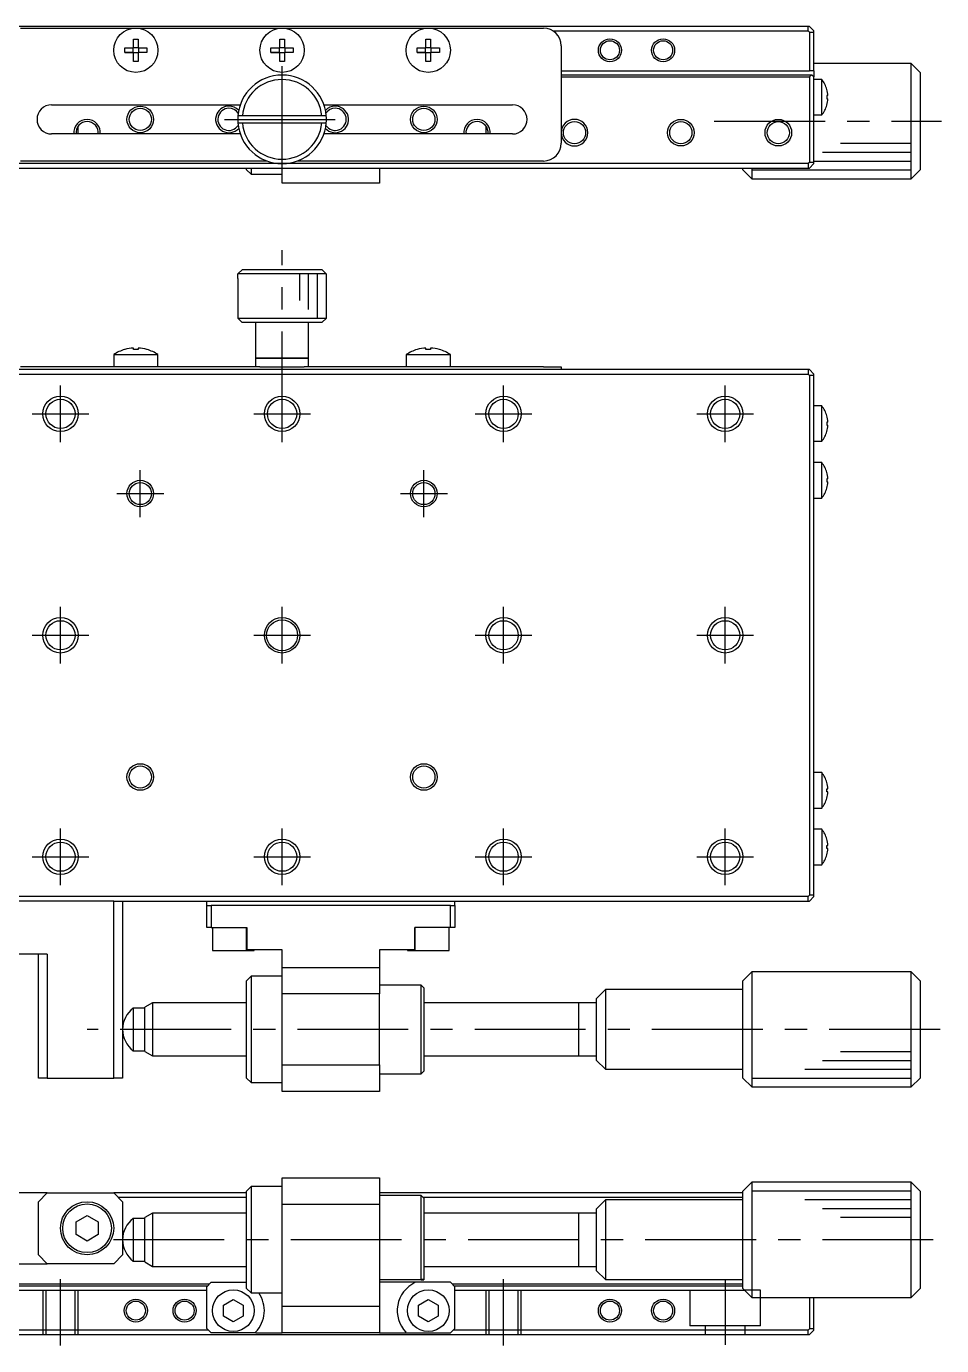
# Model space of a CAD drawing. Extents: x 18 to 357, y 13 to 169.
# Drawn here: x 85.9 to 189.2, y 19.9 to 168.8 of the extents above; entities that cross this region are included whole.
import ezdxf

# ---------------------------------------------------------------- set-up
doc = ezdxf.new("R2010")
doc.units = 0
doc.header["$LTSCALE"] = 10
doc.linetypes.add('CENTER', pattern=[2, 1.25, -0.25, 0.25, -0.25])
doc.linetypes.add('DASHED', pattern=[3.5, 2, -1.5])
doc.layers.get('0').update_dxf_attribs({"linetype": 'CONTINUOUS'})
doc.layers.add('CENTER', color=1, linetype='CENTER')

msp = doc.modelspace()

# ---------------------------------------------------------------- linework, layer by layer
at = {"color": 7, "linetype": 'CONTINUOUS'}
for p, q in [((174.144929, 168.85), (55.444929, 168.85)), ((85.294929, 168.65), (98.294929, 168.65)), ((98.294929, 168.65), (114.794929, 168.65)), ((114.794929, 168.65), (131.294929, 168.65)), ((131.294929, 168.65), (144.294929, 168.65)), ((145.348495, 168.35), (174.144929, 168.35)), ((174.144929, 168.35), (174.144929, 168.85)), ((174.294929, 168.85), (174.144929, 168.85)), ((174.144929, 168.35), (174.294929, 168.2)), ((174.794929, 168.35), (174.294929, 168.85)), ((174.794929, 168.2), (174.794929, 168.35)), ((98.034929, 167.40859), (98.554929, 167.40859)), ((98.034929, 166.41), (98.034929, 167.40859)), ((98.554929, 167.40859), (98.554929, 166.41)), ((114.534929, 167.40859), (115.054929, 167.40859)), ((114.534929, 166.41), (114.534929, 167.40859)), ((115.054929, 167.40859), (115.054929, 166.41)), ((131.034929, 167.40859), (131.554929, 167.40859)), ((131.034929, 166.41), (131.034929, 167.40859)), ((131.554929, 167.40859), (131.554929, 166.41)), ((174.294929, 168.2), (174.294929, 163.85)), ((174.294929, 168.2), (174.794929, 168.2)), ((174.794929, 163.85), (174.794929, 168.2)), ((97.03634, 165.89), (97.03634, 166.41)), ((97.03634, 166.41), (98.034929, 166.41)), ((98.034929, 165.89), (97.03634, 165.89)), ((97.03634, 165.89), (97.993555, 165.89)), ((97.993555, 165.89), (97.993555, 166.41)), ((98.034929, 165.89), (97.993555, 165.89)), ((98.034929, 166.451375), (98.554929, 166.451375)), ((98.034929, 164.89141), (98.034929, 165.89)), ((98.554929, 165.848625), (98.034929, 165.848625)), ((98.554929, 166.41), (99.553519, 166.41)), ((98.554929, 165.89), (98.554929, 164.89141)), ((99.553519, 165.89), (98.554929, 165.89)), ((98.596304, 165.89), (98.554929, 165.89)), ((98.596304, 166.41), (98.596304, 165.89)), ((99.553519, 165.89), (98.596304, 165.89)), ((99.553519, 166.41), (99.553519, 165.89)), ((113.53634, 165.89), (113.53634, 166.41)), ((113.53634, 166.41), (114.534929, 166.41)), ((114.534929, 165.89), (113.53634, 165.89)), ((113.53634, 165.89), (114.493555, 165.89)), ((114.493555, 165.89), (114.493555, 166.41)), ((114.534929, 165.89), (114.493555, 165.89)), ((114.534929, 166.451375), (115.054929, 166.451375)), ((114.534929, 164.89141), (114.534929, 165.89)), ((115.054929, 165.848625), (114.534929, 165.848625)), ((115.054929, 166.41), (116.053519, 166.41)), ((115.054929, 165.89), (115.054929, 164.89141)), ((116.053519, 165.89), (115.054929, 165.89)), ((115.096304, 165.89), (115.054929, 165.89)), ((115.096304, 166.41), (115.096304, 165.89)), ((116.053519, 165.89), (115.096304, 165.89)), ((116.053519, 166.41), (116.053519, 165.89)), ((130.03634, 165.89), (130.03634, 166.41)), ((130.03634, 166.41), (131.034929, 166.41)), ((131.034929, 165.89), (130.03634, 165.89)), ((130.03634, 165.89), (130.993555, 165.89)), ((130.993555, 165.89), (130.993555, 166.41)), ((131.034929, 165.89), (130.993555, 165.89)), ((131.034929, 166.451375), (131.554929, 166.451375)), ((131.034929, 164.89141), (131.034929, 165.89)), ((131.554929, 165.848625), (131.034929, 165.848625)), ((131.554929, 166.41), (132.553519, 166.41)), ((131.554929, 165.89), (131.554929, 164.89141)), ((132.553519, 165.89), (131.554929, 165.89)), ((131.596304, 165.89), (131.554929, 165.89)), ((131.596304, 166.41), (131.596304, 165.89)), ((132.553519, 165.89), (131.596304, 165.89)), ((132.553519, 166.41), (132.553519, 165.89)), ((146.294929, 166.65), (146.294929, 155.65)), ((98.554929, 164.89141), (98.034929, 164.89141)), ((115.054929, 164.89141), (114.534929, 164.89141)), ((131.554929, 164.89141), (131.034929, 164.89141)), ((146.294929, 163.85), (174.294929, 163.85)), ((174.794929, 163.85), (174.294929, 163.85)), ((185.794929, 164.65), (174.794929, 164.65)), ((174.794929, 163.85), (174.794929, 163.15)), ((185.794929, 151.65), (185.794929, 164.65)), ((186.794929, 163.65), (185.794929, 164.65)), ((174.494929, 163.35), (146.294929, 163.35)), ((146.294929, 163.15), (174.294929, 163.15)), ((174.494929, 163.35), (174.294929, 163.15)), ((174.294929, 163.15), (174.294929, 153.5)), ((174.594929, 163.35), (174.494929, 163.35)), ((174.794929, 163.15), (174.594929, 163.35)), ((174.794929, 161.65), (174.794929, 163.15)), ((175.692929, 162.85), (174.794929, 162.85)), ((175.692929, 158.85), (175.692929, 162.85)), ((186.794929, 163.65), (186.794929, 152.65)), ((174.794929, 160.05), (174.794929, 161.65)), ((176.269074, 161.738616), (176.264451, 161.736361)), ((176.384788, 161.03), (176.264451, 161.03)), ((176.264451, 161.03), (176.264451, 160.67)), ((88.794929, 160), (110.075025, 160)), ((119.514834, 160), (140.794929, 160)), ((174.794929, 153.5), (174.794929, 160.05)), ((176.264451, 160.67), (176.384788, 160.67)), ((176.264451, 159.963639), (176.269074, 159.961384)), ((110.312742, 158.75), (109.810955, 158.75)), ((109.810955, 157.95), (110.312742, 157.95)), ((109.810955, 157.95), (119.778904, 157.95)), ((119.277116, 158.75), (110.312742, 158.75)), ((110.312742, 157.95), (119.277116, 157.95)), ((119.778904, 158.75), (119.277116, 158.75)), ((119.277116, 157.95), (119.778904, 157.95)), ((174.794929, 158.85), (175.692929, 158.85)), ((110.075025, 156.7), (88.794929, 156.7)), ((140.794929, 156.7), (119.514834, 156.7)), ((113.089057, 153.65), (85.294929, 153.65)), ((144.294929, 153.65), (116.500802, 153.65)), ((174.294929, 153.5), (174.144929, 153.35)), ((174.794929, 153.5), (174.294929, 153.5)), ((174.794929, 153.35), (174.794929, 153.5)), ((114.794929, 153.35), (55.444929, 153.35)), ((55.444929, 152.85), (174.144929, 152.85)), ((110.794929, 152.65), (110.794929, 152.85)), ((110.794929, 152.65), (111.294929, 152.15)), ((111.294929, 152.85), (111.294929, 152.15)), ((111.294929, 152.15), (114.794929, 152.15)), ((174.144929, 153.35), (114.794929, 153.35)), ((114.794929, 151.15), (114.794929, 152.85)), ((125.794929, 152.85), (125.794929, 151.15)), ((166.794929, 152.65), (166.794929, 152.85)), ((166.794929, 152.65), (167.794929, 151.65)), ((167.794929, 152.85), (167.794929, 151.65)), ((174.144929, 153.35), (174.144929, 152.85)), ((174.144929, 152.85), (174.294929, 152.85)), ((174.794929, 153.35), (174.294929, 152.85)), ((185.794929, 151.65), (186.794929, 152.65)), ((125.794929, 151.15), (114.794929, 151.15)), ((167.794929, 151.65), (185.794929, 151.65)), ((109.794929, 140.4), (109.810955, 140.4)), ((109.794929, 140.4), (109.810955, 140.4)), ((109.794929, 140.4), (109.794929, 135.9)), ((109.810955, 140.9), (110.312742, 141.4)), ((119.778904, 140.9), (109.810955, 140.9)), ((109.810955, 140.4), (109.810955, 140.9)), ((110.312742, 141.4), (119.277116, 141.4)), ((110.312742, 141.4), (119.277116, 141.4)), ((119.277116, 141.4), (119.778904, 140.9)), ((119.778904, 140.9), (119.778904, 140.4)), ((119.778904, 140.4), (119.794929, 140.4)), ((119.778904, 140.4), (119.794929, 140.4)), ((119.794929, 135.9), (119.794929, 140.4)), ((109.794929, 135.9), (119.794929, 135.9)), ((109.794929, 135.9), (110.294929, 135.4)), ((119.294929, 135.4), (119.794929, 135.9)), ((119.294929, 135.4), (110.294929, 135.4)), ((111.794929, 135.4), (111.794929, 131.4)), ((117.794929, 131.4), (117.794929, 135.4)), ((95.794929, 131.791657), (100.794929, 131.791657)), ((95.794929, 131.791657), (95.794929, 130.4)), ((97.03634, 132.362581), (97.032997, 132.369436)), ((97.03634, 132.362581), (97.032997, 132.369436)), ((98.034929, 132.362581), (98.034929, 132.534953)), ((98.554929, 132.362581), (98.034929, 132.362581)), ((98.554929, 132.534953), (98.554929, 132.362581)), ((99.556862, 132.369436), (99.553519, 132.362581)), ((99.556862, 132.369436), (99.553519, 132.362581)), ((100.794929, 130.4), (100.794929, 131.791657)), ((111.794929, 131.4), (117.794929, 131.4)), ((117.794929, 131.4), (111.794929, 131.4)), ((111.794929, 131.4), (111.794929, 130.4)), ((117.794929, 130.4), (117.794929, 131.4)), ((128.794929, 131.791657), (133.794929, 131.791657)), ((128.794929, 131.791657), (128.794929, 130.4)), ((130.03634, 132.362581), (130.032997, 132.369436)), ((130.03634, 132.362581), (130.032997, 132.369436)), ((131.034929, 132.362581), (131.034929, 132.534953)), ((131.554929, 132.362581), (131.034929, 132.362581)), ((131.554929, 132.534953), (131.554929, 132.362581)), ((132.556862, 132.369436), (132.553519, 132.362581)), ((132.556862, 132.369436), (132.553519, 132.362581)), ((133.794929, 130.4), (133.794929, 131.791657)), ((174.144929, 130.1), (55.444929, 130.1)), ((55.444929, 129.6), (174.144929, 129.6)), ((95.794929, 130.4), (85.294929, 130.4)), ((112.294929, 130.4), (95.794929, 130.4)), ((112.294929, 130.4), (117.294929, 130.4)), ((133.794929, 130.4), (117.294929, 130.4)), ((144.294929, 130.4), (133.794929, 130.4)), ((144.294929, 130.4), (146.294929, 130.4)), ((146.294929, 130.4), (146.294929, 130.1)), ((174.144929, 130.1), (174.144929, 129.6)), ((174.294929, 130.1), (174.144929, 130.1)), ((174.144929, 129.6), (174.294929, 129.45)), ((174.794929, 129.6), (174.294929, 130.1)), ((174.794929, 129.45), (174.794929, 129.6)), ((174.294929, 129.45), (174.294929, 70.75)), ((174.794929, 129.45), (174.294929, 129.45)), ((174.794929, 124.8), (174.794929, 129.45)), ((175.692929, 126), (174.794929, 126)), ((175.692929, 122), (175.692929, 126)), ((174.794929, 123.2), (174.794929, 124.8)), ((176.269074, 124.888616), (176.264451, 124.886361)), ((176.269074, 124.888616), (176.264451, 124.886361)), ((176.384788, 124.18), (176.264451, 124.18)), ((176.264451, 124.18), (176.264451, 123.82)), ((176.264451, 123.82), (176.384788, 123.82)), ((174.794929, 118.4), (174.794929, 123.2)), ((176.264451, 123.113639), (176.269074, 123.111384)), ((176.264451, 123.113639), (176.269074, 123.111384)), ((174.794929, 122), (175.692929, 122)), ((175.692929, 119.6), (174.794929, 119.6)), ((175.692929, 115.6), (175.692929, 119.6)), ((174.794929, 116.8), (174.794929, 118.4)), ((176.269074, 118.488616), (176.264451, 118.486361)), ((176.269074, 118.488616), (176.264451, 118.486361)), ((176.384788, 117.78), (176.264451, 117.78)), ((176.264451, 117.78), (176.264451, 117.42)), ((174.794929, 83.4), (174.794929, 116.8)), ((176.264451, 117.42), (176.384788, 117.42)), ((176.264451, 116.713639), (176.269074, 116.711384)), ((176.264451, 116.713639), (176.269074, 116.711384)), ((174.794929, 115.6), (175.692929, 115.6)), ((175.692929, 84.6), (174.794929, 84.6)), ((175.692929, 84.6), (175.692929, 80.6)), ((176.264451, 83.486361), (176.269074, 83.488616)), ((176.264451, 83.486361), (176.269074, 83.488616)), ((174.794929, 81.8), (174.794929, 83.4)), ((176.264451, 82.42), (176.264451, 82.78)), ((176.264451, 82.78), (176.384788, 82.78)), ((176.384788, 82.42), (176.264451, 82.42)), ((174.794929, 77), (174.794929, 81.8)), ((174.794929, 80.6), (175.692929, 80.6)), ((176.269074, 81.711384), (176.264451, 81.713639)), ((176.269074, 81.711384), (176.264451, 81.713639)), ((175.692929, 78.2), (174.794929, 78.2)), ((175.692929, 78.2), (175.692929, 74.2)), ((174.794929, 75.4), (174.794929, 77)), ((176.264451, 77.086361), (176.269074, 77.088616)), ((176.264451, 77.086361), (176.269074, 77.088616)), ((176.264451, 76.02), (176.264451, 76.38)), ((176.264451, 76.38), (176.384788, 76.38)), ((176.384788, 76.02), (176.264451, 76.02)), ((174.794929, 70.75), (174.794929, 75.4)), ((176.269074, 75.311384), (176.264451, 75.313639)), ((176.269074, 75.311384), (176.264451, 75.313639)), ((174.794929, 74.2), (175.692929, 74.2)), ((174.144929, 70.6), (55.444929, 70.6)), ((95.794929, 70.1), (78.794929, 70.1)), ((95.794929, 50.1), (95.794929, 70.1)), ((95.794929, 70.1), (96.294929, 70.1)), ((96.294929, 70.1), (174.144929, 70.1)), ((96.794929, 70.1), (96.794929, 50.1)), ((106.294929, 69.6), (106.294929, 70.1)), ((134.294931, 69.6), (134.294931, 70.1)), ((174.294929, 70.75), (174.144929, 70.6)), ((174.144929, 70.1), (174.144929, 70.6)), ((174.144929, 70.1), (174.294929, 70.1)), ((174.794929, 70.75), (174.294929, 70.75)), ((174.294929, 70.1), (174.794929, 70.6)), ((174.794929, 70.6), (174.794929, 70.75)), ((106.294929, 67.1), (106.294929, 69.6)), ((106.294929, 69.6), (106.794929, 69.6)), ((106.794929, 69.6), (106.794929, 67.1)), ((133.794929, 69.6), (106.794929, 69.6)), ((133.794929, 67.1), (133.794929, 69.6)), ((133.794929, 69.6), (134.294931, 69.6)), ((134.294931, 69.6), (134.294929, 67.1)), ((106.794929, 67.1), (106.294929, 67.1)), ((106.794929, 67.1), (110.809376, 67.1)), ((106.944929, 67.1), (106.944929, 64.5)), ((110.800275, 64.6), (110.800275, 67.1)), ((110.809376, 67.1), (110.809376, 64.6)), ((129.780483, 64.6), (129.780483, 67.1)), ((133.794929, 67.1), (129.780483, 67.1)), ((129.789584, 67.1), (129.789584, 64.6)), ((133.644929, 64.5), (133.644929, 67.1)), ((134.294929, 67.1), (133.794929, 67.1)), ((88.294929, 64.1), (78.794929, 64.1)), ((87.294929, 50.1), (87.294929, 64.1)), ((88.294929, 64.1), (88.294929, 50.1)), ((106.944929, 64.5), (111.644929, 64.5)), ((110.809376, 64.6), (110.800275, 64.6)), ((114.794929, 64.6), (110.809376, 64.6)), ((111.644929, 64.5), (111.644929, 64.6)), ((114.794929, 62.6), (114.794929, 64.6)), ((129.780483, 64.6), (125.794929, 64.6)), ((125.794929, 64.6), (125.794929, 62.6)), ((128.944929, 64.6), (128.944929, 64.5)), ((128.944929, 64.5), (133.644929, 64.5)), ((129.789584, 64.6), (129.780483, 64.6)), ((114.794929, 62.6), (125.794929, 62.6)), ((114.794929, 59.6), (114.794929, 62.6)), ((125.794929, 62.6), (125.794929, 59.6)), ((111.294929, 61.6), (110.794929, 61.1)), ((110.794929, 50.1), (110.794929, 61.1)), ((111.294929, 61.6), (111.294929, 49.6)), ((114.794929, 61.6), (111.294929, 61.6)), ((167.794929, 62.1), (166.794929, 61.1)), ((166.794929, 50.1), (166.794929, 61.1)), ((167.794929, 62.1), (167.794929, 49.1)), ((185.794929, 62.1), (167.794929, 62.1)), ((185.794929, 49.1), (185.794929, 62.1)), ((186.794929, 61.1), (185.794929, 62.1)), ((186.794929, 61.1), (186.794929, 50.1)), ((186.794929, 61.1), (186.794929, 55.6)), ((125.794929, 59.6), (114.794929, 59.6)), ((114.794929, 51.6), (114.794929, 59.6)), ((130.494929, 60.6), (125.794929, 60.6)), ((125.794929, 51.6), (125.794929, 59.6)), ((130.494929, 50.6), (130.494929, 60.6)), ((130.794929, 60.3), (130.494929, 60.6)), ((130.794929, 60.3), (130.794929, 50.9)), ((130.794929, 60.3), (130.794929, 58.6)), ((151.294929, 60.1), (150.294929, 59.1)), ((151.294929, 60.1), (151.294929, 51.1)), ((166.794929, 60.1), (151.294929, 60.1)), ((100.160955, 58.6), (99.294929, 58.1)), ((99.294929, 53.1), (99.294929, 58.1)), ((100.160955, 58.6), (100.160955, 52.6)), ((110.794929, 58.6), (100.160955, 58.6)), ((148.294929, 58.6), (130.794929, 58.6)), ((148.294929, 58.6), (148.289929, 58.6)), ((148.294929, 52.599995), (148.294929, 58.600005)), ((150.294929, 58.6), (148.294929, 58.6)), ((148.299929, 58.6), (148.294929, 58.6)), ((150.294929, 52.1), (150.294929, 59.1)), ((97.994929, 58), (97.994929, 55.6)), ((99.294929, 58), (97.994929, 58)), ((97.994929, 55.6), (97.994929, 53.2)), ((186.794929, 55.6), (186.794929, 50.1)), ((97.994929, 53.2), (99.294929, 53.2)), ((99.294929, 53.1), (100.160955, 52.6)), ((100.160955, 52.6), (110.794929, 52.6)), ((130.794929, 52.6), (130.794929, 50.9)), ((130.794929, 52.6), (148.294929, 52.6)), ((148.289929, 52.6), (148.294929, 52.6)), ((148.294929, 52.6), (150.294929, 52.6)), ((148.294929, 52.6), (148.299929, 52.6)), ((114.794929, 51.6), (125.794929, 51.6)), ((114.794929, 48.6), (114.794929, 51.6)), ((125.794929, 51.6), (125.794929, 48.6)), ((130.494929, 50.6), (130.794929, 50.9)), ((150.294929, 52.1), (151.294929, 51.1)), ((151.294929, 51.1), (166.794929, 51.1)), ((88.294929, 50.1), (87.294929, 50.1)), ((88.294929, 50.1), (95.794929, 50.1)), ((96.794929, 50.1), (95.794929, 50.1)), ((110.794929, 50.1), (111.294929, 49.6)), ((111.294929, 49.6), (114.794929, 49.6)), ((125.794929, 50.6), (130.494929, 50.6)), ((166.794929, 50.1), (167.794929, 49.1)), ((185.794929, 49.1), (186.794929, 50.1)), ((125.794929, 48.6), (114.794929, 48.6)), ((167.794929, 49.1), (185.794929, 49.1)), ((114.794929, 38.85), (125.794929, 38.85)), ((114.794929, 35.85), (114.794929, 38.85)), ((125.794929, 38.85), (125.794929, 35.85)), ((111.294929, 37.85), (110.794929, 37.35)), ((110.794929, 34.85), (110.794929, 37.35)), ((110.794929, 26.350226), (110.794929, 37.35)), ((111.294929, 37.85), (111.294929, 25.850246)), ((114.794929, 37.85), (111.294929, 37.85)), ((167.794929, 38.35), (166.794929, 37.35)), ((166.794929, 26.35), (166.794929, 37.35)), ((167.794929, 38.35), (167.794929, 25.35)), ((185.794929, 38.35), (167.794929, 38.35)), ((185.794929, 25.35), (185.794929, 38.35)), ((186.794929, 37.35), (185.794929, 38.35)), ((186.794929, 37.35), (186.794929, 26.35)), ((88.294929, 37.15), (78.794929, 37.15)), ((88.294929, 37.15), (87.294929, 36.15)), ((87.294929, 30.15), (87.294929, 36.15)), ((88.294929, 37.15), (95.794929, 37.15)), ((96.794929, 36.15), (95.794929, 37.15)), ((110.794929, 37.15), (95.794929, 37.15)), ((96.294929, 36.65), (110.794929, 36.65)), ((96.794929, 36.15), (96.794929, 30.15)), ((114.794929, 24.35), (114.794929, 35.85)), ((125.794929, 35.85), (114.794929, 35.85)), ((166.794929, 37.15), (125.794929, 37.15)), ((130.494929, 36.85), (125.794929, 36.85)), ((125.794929, 35.85), (125.794929, 24.35)), ((130.794929, 36.55), (130.494929, 36.85)), ((130.494929, 27.369923), (130.494929, 36.85)), ((130.694929, 36.65), (166.794929, 36.65)), ((130.794929, 36.55), (130.794929, 27.36247)), ((151.294929, 36.35), (150.294929, 35.35)), ((151.294929, 36.35), (151.294929, 27.35)), ((166.794929, 36.35), (151.294929, 36.35)), ((91.544929, 33.871688), (92.794929, 34.593376)), ((92.794929, 34.593376), (94.044929, 33.871688)), ((100.160955, 34.85), (99.294929, 34.35)), ((99.294929, 29.35), (99.294929, 34.35)), ((100.160955, 34.85), (100.160955, 28.85)), ((110.79491, 34.85), (100.160955, 34.85)), ((148.299929, 34.85), (130.794949, 34.85)), ((150.294929, 34.85), (148.289929, 34.85)), ((148.294929, 31.85), (148.294929, 34.850005)), ((148.294929, 28.849995), (148.294929, 34.850005)), ((150.294929, 28.35), (150.294929, 35.35)), ((91.544929, 32.428312), (91.544929, 33.871688)), ((94.044929, 33.871688), (94.044929, 32.428312)), ((97.994929, 34.25), (97.994929, 29.45)), ((99.294929, 34.25), (97.994929, 34.25)), ((92.794929, 31.706624), (91.544929, 32.428312)), ((94.044929, 32.428312), (92.794929, 31.706624)), ((87.294929, 30.15), (88.294929, 29.15)), ((95.794929, 29.15), (96.794929, 30.15)), ((78.794929, 29.15), (88.294929, 29.15)), ((95.794929, 29.15), (88.294929, 29.15)), ((97.994929, 29.45), (99.294929, 29.45)), ((99.294929, 29.35), (100.160955, 28.85)), ((100.160955, 28.85), (110.79491, 28.85)), ((110.794929, 26.35), (110.794929, 28.85)), ((130.794949, 28.85), (148.294929, 28.85)), ((148.289929, 28.85), (148.294929, 28.85)), ((148.294929, 28.849995), (148.294929, 29.35)), ((148.294929, 28.85), (150.294929, 28.85)), ((148.294929, 28.85), (148.299929, 28.85)), ((150.294929, 28.35), (151.294929, 27.35)), ((106.594929, 26.85), (55.294929, 26.85)), ((106.794929, 27.05), (106.294929, 26.55)), ((106.794929, 27.05), (110.794929, 27.05)), ((125.794929, 27.369923), (130.494929, 27.369923)), ((130.494929, 27.330446), (125.794929, 27.330446)), ((129.780483, 27.05), (125.794929, 27.05)), ((129.789584, 27.009736), (129.780483, 27.05)), ((133.794929, 27.05), (129.780483, 27.05)), ((130.794929, 27.36247), (130.494929, 27.369923)), ((130.494929, 27.330446), (130.794929, 27.3379)), ((130.794929, 27.36247), (130.794929, 27.3379)), ((134.294929, 26.55), (133.794929, 27.05)), ((166.794929, 26.85), (133.994929, 26.85)), ((151.294929, 27.35), (166.794929, 27.35)), ((55.094929, 26.65), (106.394929, 26.65)), ((55.294929, 26.15), (106.294929, 26.15)), ((106.294929, 21.85), (106.294929, 26.55)), ((110.794929, 26.35), (111.294929, 25.85)), ((111.294929, 25.850246), (111.294929, 25.85)), ((111.294929, 25.85), (114.794929, 25.85)), ((134.194929, 26.65), (166.794929, 26.65)), ((134.294929, 21.85), (134.294929, 26.55)), ((134.294929, 26.15), (166.994929, 26.15)), ((166.794929, 26.35), (167.794929, 25.35)), ((167.794929, 25.35), (185.794929, 25.35)), ((174.294929, 25.35), (174.294929, 21.8)), ((174.794929, 21.8), (174.794929, 25.35)), ((185.794929, 25.35), (186.794929, 26.35)), ((108.194929, 24.485085), (109.294929, 25.120171)), ((108.194929, 23.214915), (108.194929, 24.485085)), ((109.294929, 25.120171), (110.394929, 24.485085)), ((110.394929, 24.485085), (110.394929, 23.214915)), ((114.794929, 24.35), (125.794929, 24.35)), ((114.794929, 21.35), (114.794929, 24.35)), ((125.794929, 24.35), (125.794929, 21.35)), ((130.194929, 24.485085), (131.294929, 25.120171)), ((130.194929, 23.214915), (130.194929, 24.485085)), ((131.294929, 25.120171), (132.394929, 24.485085)), ((132.394929, 24.485085), (132.394929, 23.214915)), ((109.294929, 22.579829), (108.194929, 23.214915)), ((110.394929, 23.214915), (109.294929, 22.579829)), ((131.294929, 22.579829), (130.194929, 23.214915)), ((132.394929, 23.214915), (131.294929, 22.579829)), ((106.494929, 21.65), (55.444929, 21.65)), ((55.444929, 21.15), (174.144929, 21.15)), ((106.294929, 21.85), (106.794929, 21.35)), ((111.842457, 21.35), (106.794929, 21.35)), ((111.813085, 21.419179), (111.842457, 21.35)), ((111.842457, 21.35), (114.794929, 21.35)), ((125.794929, 21.35), (114.794929, 21.35)), ((125.794929, 21.35), (128.747402, 21.35)), ((128.747402, 21.35), (128.776774, 21.419179)), ((128.747402, 21.35), (133.794929, 21.35)), ((133.794929, 21.35), (134.294929, 21.85)), ((174.144929, 21.65), (134.094929, 21.65)), ((174.294929, 21.8), (174.144929, 21.65)), ((174.144929, 21.15), (174.144929, 21.65)), ((174.144929, 21.15), (174.294929, 21.15)), ((174.794929, 21.8), (174.294929, 21.8)), ((174.294929, 21.15), (174.794929, 21.65)), ((174.794929, 21.65), (174.794929, 21.8))]:
    msp.add_line(p, q, dxfattribs=at)
at = {"color": 3, "linetype": 'CONTINUOUS'}
for p, q in [((91.794924, 156.7), (91.794924, 157.599993)), ((137.794934, 157.599993), (137.794934, 156.7)), ((177.794929, 155.65), (185.794929, 155.65)), ((174.794929, 153.65), (185.794929, 153.65)), ((175.794929, 154.65), (185.794929, 154.65)), ((167.794929, 152.65), (185.794929, 152.65)), ((116.794929, 137.9), (116.794929, 140.9)), ((117.794929, 136.9), (117.794929, 140.9)), ((118.794929, 135.9), (118.794929, 140.9)), ((177.794929, 53.1), (185.794929, 53.1)), ((173.794929, 51.1), (185.794929, 51.1)), ((175.794929, 52.1), (185.794929, 52.1)), ((167.794929, 50.1), (185.794929, 50.1)), ((185.794929, 37.35), (167.794929, 37.35)), ((185.794929, 36.35), (173.794929, 36.35)), ((185.794929, 35.35), (175.794929, 35.35)), ((185.794929, 34.35), (177.794929, 34.35))]:
    msp.add_line(p, q, dxfattribs=at)
at = {"color": 3, "linetype": 'DASHED'}
for p, q in [((87.794934, 26.15), (87.794934, 21.15)), ((88.144929, 26.15), (88.144929, 21.15)), ((91.444929, 21.15), (91.444929, 26.15)), ((91.794924, 21.15), (91.794924, 26.15)), ((137.794934, 26.15), (137.794934, 21.15)), ((138.144929, 26.15), (138.144929, 21.15)), ((141.444929, 21.15), (141.444929, 26.15)), ((141.794924, 21.15), (141.794924, 26.15)), ((160.794929, 26.15), (160.794929, 22.15)), ((168.794929, 26.15), (166.994929, 26.15)), ((168.794929, 22.15), (168.794929, 26.15)), ((168.794929, 22.15), (160.794929, 22.15)), ((162.544929, 22.15), (162.544929, 21.15)), ((167.044929, 21.15), (167.044929, 22.15))]:
    msp.add_line(p, q, dxfattribs=at)
at = {"color": 7, "linetype": 'CONTINUOUS'}
for centre, radius in [((98.294929, 166.15), 2.5), ((114.794929, 166.15), 2.5), ((131.294929, 166.15), 2.5), ((151.794929, 166.15), 1.075), ((157.794929, 166.15), 1.075), ((98.794929, 158.35), 1.25), ((130.794929, 158.35), 1.25), ((147.794929, 156.85), 1.25), ((159.794929, 156.85), 1.25), ((170.794929, 156.85), 1.25), ((89.794929, 125.1), 1.65), ((114.794929, 125.1), 1.65), ((139.794929, 125.1), 1.65), ((164.794929, 125.1), 1.65), ((98.794929, 116.1), 1.25), ((130.794929, 116.1), 1.25), ((89.794929, 100.1), 1.65), ((114.794929, 100.1), 2), ((114.794929, 100.1), 1.75), ((139.794929, 100.1), 1.65), ((164.794929, 100.1), 1.65), ((98.794929, 84.1), 1.25), ((130.794929, 84.1), 1.25), ((89.794929, 75.1), 1.65), ((114.794929, 75.1), 1.65), ((139.794929, 75.1), 1.65), ((164.794929, 75.1), 1.65), ((92.794929, 33.15), 3), ((92.794929, 33.15), 2.75), ((109.294929, 23.85), 2.35), ((131.294929, 23.85), 2.35), ((98.294929, 23.85), 1.075), ((103.794929, 23.85), 1.075), ((151.794929, 23.85), 1.075), ((157.794929, 23.85), 1.075)]:
    msp.add_circle(centre, radius, dxfattribs=at)
at = {"color": 3, "linetype": 'CONTINUOUS'}
for centre, radius in [((151.794929, 166.15), 1.3), ((157.794929, 166.15), 1.3), ((98.794929, 158.35), 1.5), ((130.794929, 158.35), 1.5), ((159.794929, 156.85), 1.5), ((170.794929, 156.85), 1.5), ((89.794929, 125.1), 2), ((114.794929, 125.1), 2), ((139.794929, 125.1), 2), ((164.794929, 125.1), 2), ((98.794929, 116.1), 1.5), ((130.794929, 116.1), 1.5), ((89.794929, 100.1), 2), ((139.794929, 100.1), 2), ((164.794929, 100.1), 2), ((98.794929, 84.1), 1.5), ((130.794929, 84.1), 1.5), ((89.794929, 75.1), 2), ((114.794929, 75.1), 2), ((139.794929, 75.1), 2), ((164.794929, 75.1), 2), ((98.294929, 23.85), 1.3), ((103.794929, 23.85), 1.3), ((151.794929, 23.85), 1.3), ((157.794929, 23.85), 1.3)]:
    msp.add_circle(centre, radius, dxfattribs=at)
at = {"color": 7, "linetype": 'CONTINUOUS'}
for centre, radius, start, end in [((144.294929, 166.65), 2, 0, 90), ((114.794929, 158.35), 5, 4.588566, 175.411434), ((114.794929, 158.35), 4.5, 5.099689, 174.900311), ((173.194929, 160.85), 3.2, 16.122533, 38.682187), ((173.194929, 160.85), 3.194933, 3.229709, 16.106712), ((88.794929, 158.35), 1.65, 90, 270), ((108.794929, 158.35), 1.25, 90, 326.87706), ((108.794929, 158.35), 1.25, 33.12294, 90), ((120.794929, 158.35), 1.25, 213.12294, 90), ((120.794929, 158.35), 1.25, 90, 146.87706), ((140.794929, 158.35), 1.65, 270, 90), ((173.194929, 160.85), 3.2, 321.317813, 343.877467), ((173.194929, 160.85), 3.194933, 343.893288, 356.770291), ((92.794929, 156.85), 1.25, 90, 186.892103), ((92.794929, 156.85), 1.25, 353.107897, 90), ((114.794929, 158.35), 5, 175.411434, 184.588566), ((114.794929, 158.35), 5, 184.588566, 355.411434), ((114.794929, 158.35), 4.5, 185.099689, 354.900311), ((114.794929, 158.35), 5, 355.411434, 4.588566), ((136.794929, 156.85), 1.25, 90, 186.892103), ((136.794929, 156.85), 1.25, 353.107897, 90), ((144.294929, 155.65), 2, 270, 0), ((98.294929, 128.05), 4.5, 106.285843, 123.748989), ((98.294929, 128.05), 4.492483, 93.317816, 106.26943), ((98.294929, 128.05), 4.492483, 73.73057, 86.682184), ((98.294929, 128.05), 4.5, 56.251011, 73.714157), ((131.294929, 128.05), 4.5, 106.285843, 123.748989), ((131.294929, 128.05), 4.492483, 93.317816, 106.26943), ((131.294929, 128.05), 4.492483, 73.73057, 86.682184), ((131.294929, 128.05), 4.5, 56.251011, 73.714157), ((173.194929, 124), 3.2, 16.122533, 38.682187), ((173.194929, 124), 3.194933, 3.229709, 16.106712), ((173.194929, 124), 3.194933, 343.893288, 356.770291), ((173.194929, 124), 3.2, 321.317813, 343.877467), ((173.194929, 117.6), 3.2, 16.122533, 38.682187), ((173.194929, 117.6), 3.194933, 3.229709, 16.106712), ((173.194929, 117.6), 3.2, 321.317813, 343.877467), ((173.194929, 117.6), 3.194933, 343.893288, 356.770291), ((173.194929, 82.6), 3.2, 16.122533, 38.682187), ((173.194929, 82.6), 3.194933, 3.229709, 16.106712), ((173.194929, 82.6), 3.194933, 343.893288, 356.770291), ((173.194929, 82.6), 3.2, 321.317813, 343.877467), ((173.194929, 76.2), 3.2, 16.122533, 38.682187), ((173.194929, 76.2), 3.194933, 3.229709, 16.106712), ((173.194929, 76.2), 3.194933, 343.893288, 356.770291), ((173.194929, 76.2), 3.2, 321.317813, 343.877467), ((99.794929, 55.6), 3, 126.869898, 180), ((99.794929, 55.6), 3, 180, 233.130102), ((99.794929, 31.85), 3, 126.869898, 180), ((99.794929, 31.85), 3, 180, 233.130102), ((131.294929, 23.85), 3.5, 115.473828, 223.989014), ((109.294929, 23.85), 3.5, 316.010986, 34.849905)]:
    msp.add_arc(centre, radius, start, end, dxfattribs=at)
at = {"color": 3, "linetype": 'CONTINUOUS'}
for centre, start, end in [((108.794929, 158.35), 90, 317.401187), ((108.794929, 158.35), 42.598813, 90), ((120.794929, 158.35), 90, 137.401187), ((120.794929, 158.35), 222.598813, 90), ((92.794929, 156.85), 90, 185.73917), ((92.794929, 156.85), 354.26083, 90), ((136.794929, 156.85), 90, 185.73917), ((136.794929, 156.85), 354.26083, 90), ((147.794929, 156.85), 90, 180), ((147.794929, 156.85), 180, 90)]:
    msp.add_arc(centre, 1.5, start, end, dxfattribs=at)
at = {"layer": 'CENTER', "color": 1, "linetype": 'CENTER'}
for p, q in [((114.794929, 151.85), (114.794929, 164.85)), ((108.294929, 158.35), (121.294929, 158.35)), ((163.57, 158.15), (189.22, 158.15)), ((114.794929, 121.9), (114.794929, 143.6)), ((89.794929, 121.9), (89.794929, 128.3)), ((139.794929, 121.9), (139.794929, 128.3)), ((164.794929, 121.9), (164.794929, 128.3)), ((86.594929, 125.1), (92.994929, 125.1)), ((111.594929, 125.1), (117.994929, 125.1)), ((136.594929, 125.1), (142.994929, 125.1)), ((161.594929, 125.1), (167.994929, 125.1)), ((98.794929, 113.45), (98.794929, 118.75)), ((130.794929, 113.45), (130.794929, 118.75)), ((96.144929, 116.1), (101.444929, 116.1)), ((128.144929, 116.1), (133.444929, 116.1)), ((89.794929, 96.9), (89.794929, 103.3)), ((114.794929, 96.9), (114.794929, 103.3)), ((139.794929, 96.9), (139.794929, 103.3)), ((164.794929, 96.9), (164.794929, 103.3)), ((86.594929, 100.1), (92.994929, 100.1)), ((111.594929, 100.1), (117.994929, 100.1)), ((136.594929, 100.1), (142.994929, 100.1)), ((161.594929, 100.1), (167.994929, 100.1)), ((89.794929, 71.9), (89.794929, 78.3)), ((114.794929, 71.9), (114.794929, 78.3)), ((139.794929, 71.9), (139.794929, 78.3)), ((164.794929, 71.9), (164.794929, 78.3)), ((86.594929, 75.1), (92.994929, 75.1)), ((111.594929, 75.1), (117.994929, 75.1)), ((136.594929, 75.1), (142.994929, 75.1)), ((161.594929, 75.1), (167.994929, 75.1)), ((189.04, 55.6), (92.79, 55.6)), ((188.28, 31.85), (94.89, 31.85)), ((89.794929, 19.9), (89.794929, 27.4)), ((139.794929, 19.9), (139.794929, 27.4)), ((164.794929, 27.35), (164.794929, 19.99))]:
    msp.add_line(p, q, dxfattribs=at)

doc.saveas('drawing.dxf')
